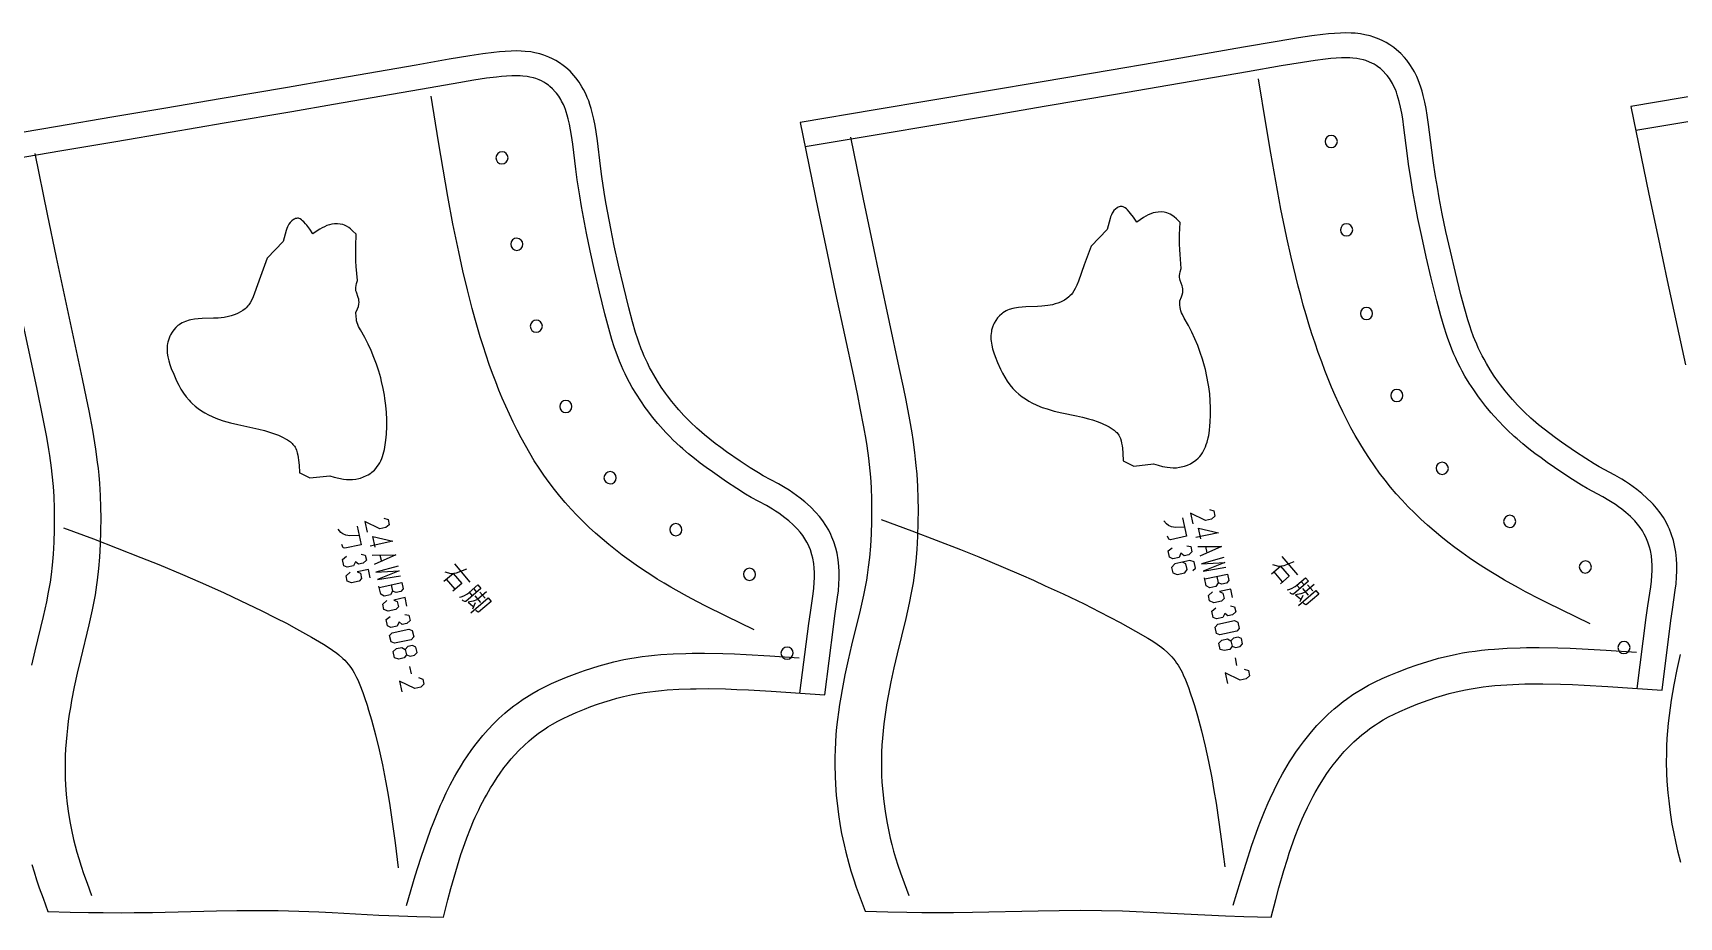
# Model space of a CAD drawing. Extents: x 870 to 2252, y -335 to 1751.
# Drawn here: x 1557.1 to 1895.7, y 378.3 to 560.1 of the extents above; entities that cross this region are included whole.
import ezdxf

# ---------------------------------------------------------------- set-up
doc = ezdxf.new("R2010")
doc.units = 0

msp = doc.modelspace()

# ---------------------------------------------------------------- linework, layer by layer
for points in [[(1714.898071, 541.673828), (1718.553711, 523.9021), (1720.452271, 514.785706), (1722.211792, 506.488342), (1725.862671, 489.488129), (1726.702637, 485.50592), (1727.226685, 482.939911), (1727.961426, 479.082672), (1728.401001, 476.504364), (1728.601685, 475.212891), (1728.957764, 472.624725), (1729.110474, 471.327728), (1729.244507, 470.0289), (1729.358398, 468.727631), (1729.498657, 466.609711), (1729.595581, 464.134216), (1729.624634, 462.152893), (1729.601318, 459.605743), (1729.511719, 457.059875), (1729.357178, 454.516815), (1729.158081, 452.188477), (1728.936523, 450.219299), (1728.710693, 448.616974), (1728.542114, 447.578461), (1728.35791, 446.542725), (1727.949463, 444.47818), (1727.258911, 441.39386), (1725.497192, 434.209473), (1724.783569, 431.166931), (1724.121704, 428.112335), (1723.525635, 425.046539), (1723.256836, 423.509827), (1723.009766, 421.970612), (1722.786499, 420.429077), (1722.588379, 418.885406), (1722.417603, 417.33963), (1722.275757, 415.792023), (1722.164551, 414.242462), (1722.085938, 412.691345), (1722.041382, 411.138458), (1722.032715, 409.564056), (1722.086792, 407.201294), (1722.166016, 405.626556), (1722.347412, 403.266907), (1722.508423, 401.696686), (1722.807495, 399.347443), (1723.173828, 397.006409), (1723.455933, 395.452545), (1723.937134, 393.134277), (1724.297607, 391.598267), (1724.899536, 389.310944), (1725.342407, 387.798279), (1725.877197, 386.116669), (1726.446167, 384.445892), (1727.243042, 382.230408), (1728.272339, 379.47168), (1732.952148, 379.3367), (1736.852051, 379.246674), (1739.972046, 379.202423), (1743.87854, 379.191833), (1746.483032, 379.209106), (1750.390015, 379.262878), (1763.857788, 379.551239), (1768.207886, 379.62323), (1772.557617, 379.657166), (1776.906006, 379.636902), (1781.25293, 379.545929), (1785.482788, 379.381592), (1788.30188, 379.241333), (1798.167969, 378.699127), (1802.397949, 378.510101), (1806.16272, 378.392639), (1811.81189, 378.271942), (1812.75061, 381.872131), (1813.393555, 384.266754), (1814.408813, 387.842133), (1815.134644, 390.209869), (1815.516113, 391.387726), (1816.322144, 393.729401), (1816.749512, 394.892517), (1817.517456, 396.855804), (1818.192139, 398.457489), (1818.544434, 399.252167), (1819.280396, 400.827362), (1819.664673, 401.607025), (1820.466187, 403.148468), (1820.884277, 403.909576), (1821.756226, 405.41037), (1822.210327, 406.1492), (1823.156494, 407.602173), (1823.757935, 408.469238), (1824.591553, 409.602875), (1825.241211, 410.434753), (1826.142578, 411.517853), (1826.845947, 412.309296), (1827.820313, 413.334473), (1828.834595, 414.321869), (1829.887573, 415.268402), (1830.428101, 415.725311), (1831.536255, 416.604553), (1832.103394, 417.026123), (1833.26355, 417.831085), (1833.856079, 418.213898), (1834.828613, 418.801941), (1835.96106, 419.429871), (1837.115234, 420.017426), (1838.287598, 420.570068), (1839.873047, 421.262634), (1841.611816, 421.968323), (1842.961426, 422.480896), (1844.321045, 422.964966), (1845.690308, 423.418549), (1847.068726, 423.839691), (1848.456177, 424.226471), (1849.852417, 424.576935), (1851.754761, 424.990112), (1852.961426, 425.215057), (1854.173096, 425.414001), (1855.389038, 425.588196), (1856.609131, 425.738922), (1857.832764, 425.867523), (1859.059326, 425.97522), (1861.519653, 426.133179), (1863.986694, 426.223206), (1865.221313, 426.245972), (1867.690918, 426.253418), (1871.359375, 426.188477), (1873.789795, 426.105072), (1876.216797, 425.995178), (1881.062744, 425.715118), (1892.209229, 424.953583), (1894.037476, 439.234406), (1894.353394, 441.536896), (1894.933105, 445.490936), (1895.091309, 446.812866), (1895.21106, 448.171783), (1895.272339, 449.443268), (1895.273071, 450.791992), (1895.213379, 451.948517), (1895.06543, 453.291016), (1894.80835, 454.701721), (1894.554077, 455.728699), (1894.117554, 457.097656), (1893.744751, 458.038696), (1893.505615, 458.57428), (1893.055542, 459.472229), (1892.487427, 460.443024), (1891.820068, 461.424164), (1891.106079, 462.340881), (1890.380859, 463.168427), (1889.955933, 463.616669), (1889.187622, 464.371552), (1888.039063, 465.390076), (1887.059937, 466.180389), (1886.291382, 466.761292), (1885.512085, 467.315857), (1884.713379, 467.848785), (1883.914673, 468.346985), (1882.49939, 469.158478), (1879.269043, 470.895233), (1878.263672, 471.476196), (1876.526855, 472.555267), (1874.423706, 473.948975), (1871.535156, 475.939178), (1870.321167, 476.807983), (1869.125122, 477.693146), (1867.962036, 478.589325), (1866.834961, 479.499878), (1865.731079, 480.441467), (1865.237671, 480.881409), (1863.90564, 482.136566), (1863.197144, 482.844818), (1862.494507, 483.577087), (1861.436646, 484.736053), (1860.957764, 485.285309), (1859.965454, 486.478241), (1859.013184, 487.699951), (1858.584839, 488.278168), (1857.699829, 489.53775), (1856.873657, 490.804047), (1856.088867, 492.106628), (1855.595215, 492.985291), (1855.228882, 493.673981), (1854.745728, 494.635925), (1854.410767, 495.344391), (1854.0896, 496.061737), (1853.706665, 496.972229), (1853.454468, 497.609222), (1852.94165, 499.001831), (1852.715454, 499.660217), (1852.259521, 501.075531), (1851.619629, 503.258301), (1850.82373, 506.258514), (1849.693237, 510.829803), (1848.668091, 515.196106), (1847.755371, 519.289307), (1847.000488, 522.928772), (1846.377563, 526.195862), (1845.993042, 528.368286), (1845.631714, 530.544678), (1845.129761, 533.842102), (1844.828369, 536.023071), (1844.175537, 541.298889), (1843.908569, 543.205994), (1843.686035, 544.538269), (1843.419922, 545.886841), (1843.102173, 547.237122), (1842.861694, 548.119568), (1842.601074, 548.970154), (1842.350952, 549.693298), (1842.06543, 550.426025), (1841.747559, 551.14801), (1841.269531, 552.092957), (1840.945923, 552.661255), (1840.349487, 553.595581), (1839.682007, 554.49469), (1839.241821, 555.023804), (1838.454346, 555.865662), (1837.590576, 556.649292), (1837.029541, 557.095825), (1836.219604, 557.66272), (1835.49292, 558.100708), (1834.769775, 558.480774), (1834.006714, 558.829041), (1832.957275, 559.225525), (1832.149902, 559.473206), (1831.080933, 559.730896), (1830.20813, 559.88562), (1829.065918, 560.019958), (1828.247559, 560.074158), (1827.161865, 560.099609), (1826.098999, 560.080994), (1824.827026, 560.016541), (1823.630005, 559.923218), (1822.436401, 559.802856), (1820.175415, 559.512512), (1817.431641, 559.086609), (1813.017822, 558.34668), (1806.09668, 557.148132), (1787.71106, 553.967163), (1778.904175, 552.459839), (1764.669678, 550.040161), (1753.230225, 548.107178), (1741.788452, 546.181702), (1730.344604, 544.261292), (1714.898071, 541.673828)], [(1556.891235, 389.077057), (1557.322754, 387.595917), (1557.843384, 385.949768), (1558.397461, 384.314117), (1559.173706, 382.145081), (1560.17627, 379.444092), (1564.734009, 379.312103), (1568.532104, 379.22406), (1571.570923, 379.180817), (1575.37561, 379.170532), (1577.912109, 379.187561), (1581.717407, 379.240356), (1594.834351, 379.523041), (1599.071167, 379.593597), (1603.307495, 379.626984), (1607.542725, 379.607208), (1611.776245, 379.518311), (1615.895874, 379.357544), (1618.641479, 379.220306), (1628.25061, 378.689758), (1632.370239, 378.504883), (1636.037109, 378.389984), (1641.539063, 378.271942), (1642.453369, 381.796234), (1643.079346, 384.140411), (1644.068359, 387.640625), (1644.775269, 389.95871), (1645.146851, 391.111938), (1645.932129, 393.404785), (1646.348389, 394.543732), (1647.096191, 396.46582), (1647.753418, 398.033478), (1648.096558, 398.81131), (1648.81311, 400.353241), (1649.187134, 401.116486), (1649.96814, 402.625641), (1650.375244, 403.370819), (1651.224365, 404.840485), (1651.66687, 405.564056), (1652.588989, 406.987183), (1653.174683, 407.835876), (1653.986206, 408.945618), (1654.619385, 409.760101), (1655.497192, 410.820679), (1656.182129, 411.595306), (1657.130615, 412.598511), (1658.118042, 413.564941), (1659.143433, 414.491638), (1659.669678, 414.938965), (1660.749023, 415.799988), (1661.30188, 416.21283), (1662.432129, 417.001343), (1663.009644, 417.376343), (1663.957153, 417.952301), (1665.059937, 418.566895), (1666.184082, 419.14209), (1667.325928, 419.683258), (1668.870239, 420.361542), (1670.563354, 421.052399), (1671.877808, 421.554199), (1673.201782, 422.028198), (1674.535645, 422.47229), (1675.878052, 422.884674), (1677.229614, 423.263428), (1678.5896, 423.606659), (1680.442505, 424.011108), (1681.617432, 424.231323), (1682.797485, 424.426086), (1683.981567, 424.596619), (1685.169922, 424.744202), (1686.361572, 424.870148), (1687.556152, 424.975708), (1689.952759, 425.130371), (1692.355591, 425.218597), (1693.558105, 425.240997), (1695.963379, 425.248413), (1699.536499, 425.184998), (1701.903687, 425.103455), (1704.267456, 424.995941), (1708.987183, 424.721832), (1719.975586, 423.967499), (1721.756226, 437.946899), (1722.063965, 440.200348), (1722.629028, 444.072174), (1722.783447, 445.368774), (1722.899902, 446.702057), (1722.959961, 447.950378), (1722.960571, 449.274841), (1722.902466, 450.411285), (1722.757813, 451.730408), (1722.506836, 453.116547), (1722.258057, 454.127136), (1721.831177, 455.473236), (1721.466187, 456.399719), (1721.231567, 456.928162), (1720.790283, 457.812439), (1720.233765, 458.768463), (1719.580322, 459.734009), (1718.881226, 460.63623), (1718.132202, 461.495544), (1717.025269, 462.615234), (1715.879395, 463.636932), (1714.921509, 464.414368), (1714.169312, 464.985687), (1713.407104, 465.530884), (1712.625854, 466.054871), (1711.843994, 466.545135), (1710.461792, 467.341736), (1707.315918, 469.041992), (1706.339966, 469.608673), (1704.6521, 470.662811), (1702.606812, 472.025269), (1699.794922, 473.972656), (1698.614624, 474.822021), (1697.451538, 475.687225), (1696.320923, 476.562988), (1695.225952, 477.452332), (1694.153076, 478.371826), (1693.675293, 478.800171), (1692.380249, 480.026703), (1691.692505, 480.717865), (1691.010254, 481.432648), (1689.981567, 482.565796), (1689.516479, 483.101746), (1688.55188, 484.267639), (1687.626221, 485.461273), (1687.210571, 486.025238), (1686.350586, 487.255737), (1685.54834, 488.492065), (1684.786255, 489.763763), (1684.307129, 490.621307), (1683.951172, 491.29361), (1683.481567, 492.233459), (1683.15625, 492.925079), (1682.84436, 493.625427), (1682.472168, 494.515076), (1682.227173, 495.137024), (1681.728394, 496.498535), (1681.508667, 497.141388), (1681.065308, 498.525177), (1680.443115, 500.65979), (1679.668457, 503.594818), (1678.568115, 508.068939), (1677.569702, 512.342651), (1676.681152, 516.348877), (1675.946167, 519.910767), (1675.339966, 523.108215), (1674.965576, 525.234192), (1674.614014, 527.363892), (1674.12561, 530.590942), (1673.832153, 532.724915), (1673.196533, 537.889648), (1672.936157, 539.758484), (1672.71936, 541.065002), (1672.459595, 542.388184), (1672.149292, 543.713257), (1671.914307, 544.580078), (1671.659668, 545.415283), (1671.414917, 546.126282), (1671.135864, 546.847229), (1670.824707, 547.557495), (1670.357422, 548.486145), (1670.040283, 549.04657), (1669.456543, 549.96637), (1668.80249, 550.852417), (1668.369629, 551.375671), (1667.596558, 552.206543), (1666.747803, 552.980713), (1666.194336, 553.423096), (1665.398438, 553.983276), (1664.68335, 554.41626), (1663.972412, 554.791809), (1663.221558, 555.136292), (1662.190308, 555.528137), (1661.394653, 555.773499), (1660.343994, 556.028259), (1659.484375, 556.181458), (1658.363403, 556.313904), (1657.559082, 556.367493), (1656.494629, 556.392517), (1655.453735, 556.374207), (1654.209961, 556.310791), (1653.039917, 556.219116), (1651.873413, 556.10083), (1649.667114, 555.815979), (1646.992188, 555.398376), (1642.691895, 554.673645), (1635.950562, 553.5), (1618.044067, 550.385254), (1609.466797, 548.909302), (1595.603394, 546.539978), (1584.462158, 544.647278), (1573.318359, 542.761841), (1562.172485, 540.88147), (1547.133423, 538.348633)], [(1887.112183, 425.301941), (1888.981689, 439.904877), (1889.303833, 442.25351), (1889.877319, 446.164001), (1890.018066, 447.33963), (1890.121826, 448.518341), (1890.172485, 449.567566), (1890.172974, 450.661774), (1890.127808, 451.537262), (1890.015747, 452.553894), (1889.819702, 453.630463), (1889.644043, 454.339417), (1889.311646, 455.381989), (1889.043579, 456.058807), (1888.895264, 456.390686), (1888.570313, 457.039215), (1888.173096, 457.717987), (1887.695679, 458.419769), (1887.173218, 459.090546), (1886.611206, 459.731934), (1886.317139, 460.042114), (1885.706177, 460.642426), (1884.743896, 461.495819), (1883.920166, 462.160736), (1883.274658, 462.648499), (1882.617554, 463.11615), (1881.94812, 463.562866), (1881.295776, 463.969666), (1880.022949, 464.699524), (1876.785156, 466.440308), (1875.641479, 467.101166), (1873.771851, 468.262695), (1871.568115, 469.723145), (1868.604004, 471.765381), (1867.319946, 472.684418), (1866.051514, 473.623077), (1864.802612, 474.585419), (1863.577148, 475.575531), (1862.379028, 476.597412), (1861.791382, 477.121307), (1860.352905, 478.476593), (1859.553711, 479.275757), (1858.77063, 480.09201), (1857.630859, 481.340668), (1857.074951, 481.978149), (1855.992798, 483.279053), (1854.952515, 484.613861), (1854.44873, 485.293671), (1853.476196, 486.677765), (1852.55249, 488.093842), (1851.68042, 489.541107), (1851.120239, 490.538513), (1850.698364, 491.33136), (1850.161255, 492.401001), (1849.777466, 493.212219), (1849.411011, 494.031036), (1848.984619, 495.044586), (1848.689941, 495.788971), (1848.136475, 497.291901), (1847.876221, 498.049683), (1847.384521, 499.57605), (1846.707153, 501.886871), (1845.883301, 504.992371), (1844.735229, 509.634705), (1843.696533, 514.058289), (1842.769287, 518.21637), (1841.998413, 521.933167), (1841.361572, 525.273804), (1840.966309, 527.506165), (1840.594971, 529.743347), (1840.082642, 533.109253), (1839.771484, 535.360779), (1839.119385, 540.631958), (1838.867188, 542.432129), (1838.668091, 543.624573), (1838.434448, 544.808533), (1838.158203, 545.981873), (1837.962036, 546.701843), (1837.751465, 547.388977), (1837.56311, 547.93335), (1837.353271, 548.472107), (1837.135132, 548.967712), (1836.775391, 549.67865), (1836.577759, 550.025818), (1836.147339, 550.69989), (1835.671021, 551.341492), (1835.416016, 551.648132), (1834.872803, 552.228943), (1834.285767, 552.761414), (1833.976318, 553.00769), (1833.437744, 553.384705), (1832.988037, 553.655701), (1832.523071, 553.900146), (1832.044678, 554.118469), (1831.306152, 554.397461), (1830.803223, 554.551758), (1830.037476, 554.736389), (1829.464478, 554.837891), (1828.599121, 554.939697), (1828.019287, 554.978088), (1827.146729, 554.998535), (1826.272827, 554.983276), (1825.154175, 554.926575), (1824.083984, 554.843201), (1823.01709, 554.735535), (1820.891479, 554.462646), (1818.244507, 554.051697), (1813.874512, 553.319153), (1806.966553, 552.122864), (1788.575928, 548.94104), (1779.761719, 547.432434), (1765.521851, 545.011841), (1754.078369, 543.078186), (1742.633545, 541.152222), (1731.187988, 539.231506), (1715.926392, 536.675049)], [(1714.879028, 424.317444), (1716.699951, 438.614105), (1717.014038, 440.913422), (1717.57251, 444.742035), (1717.709595, 445.892944), (1717.810913, 447.046936), (1717.859985, 448.074127), (1717.860596, 449.145386), (1717.816528, 450.002441), (1717.707764, 450.997681), (1717.516846, 452.05127), (1717.345947, 452.745178), (1717.022461, 453.765839), (1716.76123, 454.428589), (1716.616821, 454.753571), (1716.299927, 455.388794), (1715.913452, 456.053101), (1715.44873, 456.739624), (1714.939941, 457.395996), (1714.392822, 458.023926), (1713.51123, 458.915527), (1712.57373, 459.751526), (1711.770874, 460.402893), (1711.142456, 460.880371), (1710.502808, 461.338104), (1709.850586, 461.775543), (1709.215332, 462.173767), (1707.975586, 462.888245), (1704.822144, 464.592529), (1703.70813, 465.239594), (1701.887207, 466.376678), (1699.740845, 467.806366), (1696.85376, 469.80603), (1695.603027, 470.705841), (1694.367432, 471.624939), (1693.151245, 472.567047), (1691.957764, 473.536224), (1690.79126, 474.536316), (1690.21936, 475.049011), (1688.818115, 476.375916), (1688.039917, 477.158295), (1687.2771, 477.957245), (1686.16687, 479.180298), (1685.625, 479.804718), (1684.570923, 481.078674), (1683.557495, 482.38559), (1683.067139, 483.051147), (1682.120239, 484.406097), (1681.220947, 485.792084), (1680.371826, 487.208344), (1679.826538, 488.184448), (1679.415527, 488.960724), (1678.892456, 490.007996), (1678.518677, 490.802124), (1678.161865, 491.603699), (1677.746826, 492.59613), (1677.459595, 493.325073), (1676.920532, 494.796631), (1676.66687, 495.538574), (1676.18811, 497.03299), (1675.528442, 499.295135), (1674.726196, 502.335052), (1673.608398, 506.879822), (1672.596802, 511.21051), (1671.69397, 515.281433), (1670.943115, 518.920288), (1670.32312, 522.190918), (1669.93811, 524.376526), (1669.576538, 526.566772), (1669.077759, 529.862), (1668.774658, 532.066223), (1668.139648, 537.226379), (1667.894287, 538.988647), (1667.700317, 540.156067), (1667.473145, 541.315308), (1667.203735, 542.464111), (1667.012817, 543.169067), (1666.807739, 543.841675), (1666.62439, 544.374634), (1666.419922, 544.902161), (1666.207764, 545.387024), (1665.857788, 546.082458), (1665.665283, 546.422241), (1665.246582, 547.082031), (1664.783081, 547.710144), (1664.534668, 548.010376), (1664.005249, 548.579285), (1663.43335, 549.100952), (1663.13147, 549.342224), (1662.606812, 549.711426), (1662.169067, 549.976563), (1661.716187, 550.215759), (1661.250244, 550.429504), (1660.53125, 550.702759), (1660.040894, 550.853943), (1659.294922, 551.034851), (1658.737183, 551.134216), (1657.894287, 551.233826), (1657.32959, 551.271484), (1656.479614, 551.291443), (1655.628418, 551.276489), (1654.538696, 551.220947), (1653.496582, 551.139282), (1652.45752, 551.033875), (1650.387207, 550.766602), (1647.809082, 550.364197), (1643.552734, 549.646851), (1636.824951, 548.475525), (1618.913452, 545.359924), (1610.328735, 543.882629), (1596.459961, 541.51239), (1585.314697, 539.61908), (1574.167725, 537.733093), (1563.020264, 535.852356), (1548.15625, 533.349121)], [(1877.459595, 438.590729), (1871.510254, 441.452698), (1868.552124, 442.915527), (1867.080078, 443.660583), (1864.154175, 445.185547), (1862.702026, 445.968781), (1859.823364, 447.584747), (1858.39856, 448.420532), (1856.984619, 449.277252), (1855.582153, 450.156036), (1854.058716, 451.146973), (1852.552002, 452.16684), (1851.063354, 453.215698), (1849.594849, 454.293701), (1848.147949, 455.400879), (1846.724365, 456.537567), (1845.325562, 457.703705), (1843.953735, 458.899445), (1842.609985, 460.124908), (1841.296265, 461.380371), (1840.01416, 462.665771), (1838.765381, 463.981445), (1837.551636, 465.327209), (1836.374756, 466.703613), (1835.236084, 468.11026), (1834.11853, 469.572052), (1833.041382, 471.063904), (1832.003418, 472.584137), (1831.003418, 474.131012), (1830.040405, 475.702881), (1829.113281, 477.298187), (1828.220703, 478.915192), (1827.361938, 480.552124), (1826.535645, 482.20752), (1825.740601, 483.879547), (1824.975952, 485.56662), (1824.240479, 487.267181), (1823.532715, 488.979248), (1822.852295, 490.701538), (1822.197632, 492.432007), (1821.500244, 494.359467), (1820.832031, 496.2948), (1820.19165, 498.237488), (1819.577759, 500.187225), (1818.989014, 502.143463), (1818.424316, 504.105927), (1817.882202, 506.074158), (1817.361328, 508.047729), (1816.860474, 510.026215), (1815.913696, 513.996338), (1815.031494, 517.981262), (1814.611572, 519.978455), (1813.825562, 523.882874), (1812.744385, 529.608093), (1811.72876, 535.345581), (1810.76062, 541.091858), (1809.204346, 550.67981)], [(1705.478027, 437.327209), (1699.682739, 440.129517), (1695.367798, 442.291199), (1692.518066, 443.78418), (1691.10376, 444.550903), (1688.300537, 446.13266), (1686.913086, 446.950745), (1685.536499, 447.789215), (1684.170898, 448.649261), (1682.686157, 449.620056), (1681.21814, 450.619171), (1679.767822, 451.646667), (1678.336792, 452.702576), (1676.92749, 453.786987), (1675.540527, 454.900177), (1674.178345, 456.042114), (1672.842163, 457.212891), (1671.533691, 458.412659), (1670.254639, 459.641541), (1669.006226, 460.899628), (1667.790527, 462.187103), (1666.609375, 463.503845), (1665.463745, 464.850342), (1664.355591, 466.226227), (1663.266235, 467.658356), (1662.216553, 469.11969), (1661.204956, 470.608612), (1660.230591, 472.123505), (1659.29248, 473.662811), (1658.389648, 475.224823), (1657.52063, 476.807953), (1656.684326, 478.410522), (1655.879639, 480.030914), (1655.105957, 481.667572), (1654.361572, 483.318817), (1653.64563, 484.983124), (1652.956787, 486.65863), (1652.294678, 488.344025), (1651.657471, 490.037292), (1650.978394, 491.924805), (1650.327515, 493.819885), (1649.703735, 495.722137), (1649.105957, 497.631165), (1648.532715, 499.546509), (1647.982422, 501.467865), (1647.45459, 503.394836), (1646.94751, 505.326904), (1646.459595, 507.263763), (1645.53772, 511.150238), (1644.678711, 515.051025), (1644.269653, 517.005981), (1643.504395, 520.828247), (1642.451538, 526.433411), (1641.462402, 532.050476), (1640.52002, 537.676147), (1639.004639, 547.062805)], [(1901.641724, 547.641113), (1885.788208, 544.999146)], [(1885.788208, 544.999146), (1889.517822, 526.959961), (1891.466187, 517.652222), (1893.271729, 509.180817), (1897.018066, 491.823853)], [(1902.480713, 542.610596), (1886.821655, 540.000977)], [(1725.269287, 538.664185), (1727.892944, 525.905823), (1729.789673, 516.799744), (1731.248901, 509.911591), (1735.239136, 491.32373), (1736.100708, 487.222717), (1736.643677, 484.550964), (1737.405151, 480.53479), (1737.861572, 477.85025), (1738.070313, 476.505646), (1738.442261, 473.811127), (1738.602783, 472.460876), (1738.744629, 471.108734), (1738.89917, 469.337769), (1739.056519, 466.835144), (1739.146973, 464.328186), (1739.175537, 462.118317), (1739.147461, 459.37085), (1739.051025, 456.624725), (1738.888428, 453.881165), (1738.692139, 451.484863), (1738.43335, 449.096741), (1738.141479, 447.022034), (1737.96814, 445.96994), (1737.779785, 444.920563), (1737.364136, 442.82843), (1736.665283, 439.702301), (1734.888184, 432.418457), (1734.217407, 429.554901), (1733.592407, 426.680542), (1733.027954, 423.796082), (1732.772949, 422.350311), (1732.538696, 420.902252), (1732.327026, 419.452087), (1732.139648, 417.999847), (1731.978516, 416.545654), (1731.845581, 415.089722), (1731.742432, 413.631866), (1731.671265, 412.172485), (1731.633545, 410.711304), (1731.630005, 409.376709), (1731.678345, 407.373901), (1731.74585, 406.039124), (1731.898682, 404.038971), (1732.111084, 402.043427), (1732.386108, 400.024414), (1732.730225, 397.954224), (1732.994629, 396.58078), (1733.44397, 394.532288), (1733.779053, 393.175507), (1734.142822, 391.82663), (1734.535278, 390.486481), (1735.033447, 388.919769), (1735.563721, 387.363342), (1736.307129, 385.299744), (1737.267822, 382.730469)], [(1825.421387, 537.764771), (1825.328979, 538.243652), (1825.060425, 538.650757), (1824.656372, 538.924011), (1824.178589, 539.021912), (1823.699707, 538.929504), (1823.292603, 538.660828), (1823.019287, 538.256836), (1822.921509, 537.779053), (1823.013916, 537.300171), (1823.282471, 536.893127), (1823.686523, 536.619812), (1824.164307, 536.521912), (1824.643188, 536.61438), (1825.050293, 536.883057), (1825.323608, 537.286987), (1825.421387, 537.764771)], [(1557.49939, 535.338257), (1560.054077, 522.847961), (1561.900879, 513.933228), (1563.322144, 507.189392), (1567.208984, 488.988007), (1568.048462, 484.970428), (1568.577515, 482.352417), (1569.319702, 478.417053), (1569.764648, 475.786682), (1569.96814, 474.469116), (1570.330933, 471.82901), (1570.487427, 470.506042), (1570.62561, 469.181305), (1570.776489, 467.445099), (1570.930298, 464.986908), (1571.018677, 462.524475), (1571.046509, 460.356171), (1571.019043, 457.66217), (1570.924927, 454.969452), (1570.765869, 452.279236), (1570.573975, 449.925903), (1570.320923, 447.579132), (1570.189087, 446.577087), (1569.866577, 444.513794), (1569.683105, 443.486176), (1569.278076, 441.437408), (1568.597168, 438.375916), (1566.865845, 431.242493), (1566.213379, 428.442413), (1565.605591, 425.631958), (1565.056519, 422.811676), (1564.80835, 421.398163), (1564.580566, 419.982422), (1564.374634, 418.564575), (1564.192505, 417.144745), (1564.035889, 415.723083), (1563.906494, 414.299683), (1563.806274, 412.87439), (1563.737183, 411.447723), (1563.700562, 410.019257), (1563.696899, 408.717712), (1563.744019, 406.764526), (1563.809326, 405.462799), (1563.957153, 403.512177), (1564.163086, 401.56601), (1564.429688, 399.596191), (1564.763672, 397.575317), (1565.020264, 396.234528), (1565.456177, 394.234558), (1565.781494, 392.909821), (1566.134399, 391.592804), (1566.515625, 390.284119), (1566.999634, 388.752838), (1567.515015, 387.231567), (1568.237793, 385.214447), (1569.171509, 382.702881)], [(1654.831177, 534.418945), (1654.73877, 534.897888), (1654.470215, 535.304932), (1654.066162, 535.578247), (1653.588379, 535.676147), (1653.109375, 535.583679), (1652.702515, 535.315002), (1652.429077, 534.911072), (1652.331177, 534.433289), (1652.423706, 533.954346), (1652.692505, 533.547302), (1653.096191, 533.274048), (1653.573975, 533.176147), (1654.053101, 533.268555), (1654.459961, 533.537231), (1654.733398, 533.941162), (1654.831177, 534.418945)], [(1611.881836, 469.701019), (1614.073364, 468.603607), (1618.157837, 469.025818), (1619.087524, 468.763977), (1620.019043, 468.52887), (1620.955322, 468.34729), (1621.582764, 468.269287), (1622.214355, 468.234985), (1622.85022, 468.252258), (1623.507446, 468.330292), (1624.161499, 468.468933), (1624.484619, 468.560272), (1625.118408, 468.785583), (1625.728149, 469.065765), (1626.02124, 469.225769), (1626.578735, 469.584137), (1626.841187, 469.78186), (1627.327759, 470.213196), (1627.64624, 470.554779), (1627.935547, 470.918732), (1628.19751, 471.303314), (1628.433716, 471.706665), (1628.645264, 472.127045), (1628.833984, 472.562714), (1629.001587, 473.011932), (1629.149048, 473.47287), (1629.390625, 474.422943), (1629.487427, 474.908539), (1629.641479, 475.892059), (1629.752441, 476.880188), (1629.814697, 477.631348), (1629.88562, 479.118011), (1629.888062, 480.585419), (1629.825562, 482.035614), (1629.700562, 483.470581), (1629.516479, 484.892456), (1629.403442, 485.599182), (1629.136841, 487.005157), (1628.813721, 488.42334), (1628.630005, 489.139648), (1628.222168, 490.564667), (1627.759399, 491.977753), (1627.240601, 493.376617), (1626.664307, 494.759094), (1626.029907, 496.122955), (1625.336548, 497.466003), (1624.456787, 499.019745), (1624.084351, 499.740662), (1623.924683, 500.108063), (1623.789917, 500.482269), (1623.685303, 500.864746), (1623.621826, 501.201324), (1623.559937, 501.774445), (1623.525635, 502.591156), (1623.874634, 503.367371), (1624.044067, 503.832611), (1624.157837, 504.297241), (1624.194946, 504.761169), (1624.16748, 505.069427), (1624.10022, 505.377228), (1624.004639, 505.684906), (1623.620239, 506.766449), (1623.545532, 507.078186), (1623.509644, 507.364319), (1623.513428, 507.755524), (1623.566528, 508.148926), (1623.654907, 508.543823), (1623.845947, 509.204041), (1623.61377, 512.07489), (1623.55127, 513.151855), (1623.512451, 514.229492), (1623.502197, 515.134766), (1623.515015, 516.227356), (1623.602417, 518.686646), (1622.864624, 519.421082), (1622.404297, 519.827271), (1622.084351, 520.07251), (1621.577515, 520.388916), (1621.21814, 520.557861), (1620.860596, 520.681824), (1620.298462, 520.804077), (1619.717163, 520.853943), (1619.129395, 520.836121), (1618.548462, 520.755432), (1618.088135, 520.645752), (1617.562744, 520.470642), (1617.055908, 520.252991), (1616.564087, 520), (1616.084351, 519.718445), (1615.380859, 519.258728), (1614.68811, 518.774963), (1614.03125, 519.749695), (1613.424683, 520.551331), (1613.15564, 520.867249), (1612.79187, 521.25647), (1612.558716, 521.479431), (1612.313721, 521.679626), (1612.057495, 521.841248), (1611.880249, 521.920288), (1611.69873, 521.970764), (1611.505005, 521.988159), (1611.300293, 521.968323), (1611.094971, 521.914063), (1610.891235, 521.829956), (1610.692505, 521.720154), (1610.320557, 521.442261), (1610.008667, 521.124512), (1609.759644, 520.789185), (1609.652832, 520.613342), (1609.46875, 520.248108), (1609.317505, 519.868164), (1609.190918, 519.477722), (1608.584351, 517.233765), (1605.298096, 513.803711), (1603.892822, 509.977753), (1602.674316, 506.5914), (1602.373657, 505.824371), (1602.03186, 505.086975), (1601.770874, 504.621033), (1601.476807, 504.182068), (1601.315308, 503.974487), (1600.946167, 503.573029), (1600.737183, 503.381195), (1600.286499, 503.0289), (1599.798462, 502.71701), (1599.279663, 502.444061), (1599.01123, 502.321716), (1598.460571, 502.10437), (1597.897461, 501.922302), (1597.329346, 501.773987), (1596.40564, 501.598389), (1595.790649, 501.519379), (1595.174683, 501.464081), (1594.244629, 501.413086), (1591.890015, 501.337128), (1591.108398, 501.288635), (1590.332764, 501.207642), (1589.572144, 501.08136), (1589.200562, 500.997253), (1588.479614, 500.779236), (1588.133423, 500.642242), (1587.797485, 500.484283), (1587.473389, 500.304047), (1587.162476, 500.099609), (1586.922729, 499.917053), (1586.472412, 499.506622), (1586.064331, 499.04303), (1585.702148, 498.534943), (1585.389038, 497.990936), (1585.252197, 497.708282), (1585.019653, 497.127014), (1584.845581, 496.531708), (1584.781494, 496.231323), (1584.720947, 495.835297), (1584.686523, 495.438965), (1584.67627, 495.042603), (1584.688721, 494.646332), (1584.722412, 494.250305), (1584.845947, 493.459991), (1585.034302, 492.672852), (1585.274048, 491.890625), (1585.552124, 491.114624), (1586.044312, 489.891449), (1586.643433, 488.55249), (1587.077148, 487.6875), (1587.545288, 486.850372), (1588.052734, 486.046082), (1588.605591, 485.27951), (1589.209351, 484.555603), (1589.53186, 484.211029), (1589.82373, 483.922211), (1590.437744, 483.372681), (1591.089966, 482.860504), (1591.774658, 482.385681), (1592.488037, 481.947754), (1593.224976, 481.546875), (1593.981201, 481.18277), (1594.751831, 480.855316), (1595.241577, 480.66806), (1596.230591, 480.332184), (1597.734985, 479.907501), (1599.254639, 479.550262), (1602.300537, 478.914917), (1603.534912, 478.639832), (1604.76001, 478.329041), (1605.571167, 478.092712), (1606.780273, 477.680603), (1607.581177, 477.359375), (1608.598999, 476.884003), (1609.036865, 476.650238), (1609.461548, 476.396637), (1610.057495, 475.972717), (1610.415649, 475.656708), (1610.580322, 475.48761), (1610.875244, 475.125427), (1611.003662, 474.931702), (1611.15564, 474.654144), (1611.316528, 474.266113), (1611.463989, 473.777069), (1611.578735, 473.272919), (1611.670532, 472.761993), (1611.741821, 472.249481), (1611.836792, 471.220856), (1611.911499, 469.672943)], [(1781.349365, 472.133179), (1783.540527, 471.035797), (1787.625244, 471.458008), (1788.554688, 471.196167), (1789.486328, 470.96109), (1790.422485, 470.77951), (1791.050293, 470.701508), (1791.681641, 470.667175), (1792.317505, 470.684448), (1792.974609, 470.762482), (1793.628906, 470.901154), (1793.952148, 470.992462), (1794.585938, 471.217804), (1795.195435, 471.497986), (1795.488525, 471.657959), (1796.046265, 472.016327), (1796.308594, 472.21405), (1796.795288, 472.645386), (1797.113525, 472.98703), (1797.402954, 473.350952), (1797.664917, 473.735504), (1797.900879, 474.138855), (1798.112671, 474.559235), (1798.301392, 474.994965), (1798.468872, 475.444122), (1798.616333, 475.90506), (1798.85791, 476.855133), (1798.954956, 477.340729), (1799.109009, 478.324249), (1799.219604, 479.312378), (1799.28186, 480.063538), (1799.352905, 481.550232), (1799.355469, 483.017609), (1799.292725, 484.467834), (1799.167969, 485.902802), (1798.984009, 487.324646), (1798.87085, 488.031342), (1798.604126, 489.437378), (1798.281006, 490.85553), (1798.09729, 491.571869), (1797.689453, 492.996918), (1797.226685, 494.409943), (1796.707764, 495.808868), (1796.131836, 497.191284), (1795.497437, 498.555176), (1794.803711, 499.898224), (1793.924072, 501.451935), (1793.55188, 502.172852), (1793.39209, 502.540253), (1793.257324, 502.914429), (1793.152588, 503.296936), (1793.089233, 503.633514), (1793.027466, 504.206635), (1792.992798, 505.023346), (1793.342041, 505.799561), (1793.511353, 506.264832), (1793.625, 506.729431), (1793.662354, 507.19339), (1793.634766, 507.501617), (1793.567505, 507.809418), (1793.472046, 508.117096), (1793.087646, 509.198669), (1793.013062, 509.510376), (1792.977051, 509.796509), (1792.980957, 510.187714), (1793.033691, 510.581116), (1793.122437, 510.976013), (1793.313232, 511.636292), (1793.081177, 514.50708), (1793.018677, 515.584045), (1792.979858, 516.661743), (1792.96936, 517.567017), (1792.9823, 518.659546), (1793.069702, 521.118835), (1792.332031, 521.853333), (1791.871704, 522.25946), (1791.551514, 522.5047), (1791.044922, 522.821106), (1790.685425, 522.990051), (1790.327881, 523.114014), (1789.765869, 523.236267), (1789.184326, 523.286194), (1788.59668, 523.268372), (1788.015869, 523.187622), (1787.555542, 523.077942), (1787.030273, 522.902893), (1786.523071, 522.685242), (1786.03125, 522.43219), (1785.551514, 522.150696), (1784.848389, 521.690918), (1784.155273, 521.207153), (1783.498535, 522.181885), (1782.89209, 522.983521), (1782.623047, 523.299438), (1782.259277, 523.688721), (1782.026245, 523.911621), (1781.78125, 524.111755), (1781.524658, 524.273499), (1781.347778, 524.352478), (1781.166016, 524.402954), (1780.97229, 524.420349), (1780.767822, 524.400513), (1780.562134, 524.346252), (1780.358765, 524.262146), (1780.15979, 524.152344), (1779.78772, 523.874451), (1779.476196, 523.556702), (1779.227051, 523.221375), (1779.119995, 523.045593), (1778.936035, 522.680298), (1778.784912, 522.300354), (1778.658447, 521.909912), (1778.051636, 519.665955), (1774.765259, 516.235901), (1773.360107, 512.409973), (1772.141479, 509.023621), (1771.841064, 508.256561), (1771.49939, 507.519165), (1771.238403, 507.053223), (1770.94397, 506.614258), (1770.782471, 506.406708), (1770.413452, 506.005219), (1770.20459, 505.813416), (1769.754028, 505.46109), (1769.265747, 505.1492), (1768.747192, 504.876282), (1768.478516, 504.753906), (1767.927734, 504.53656), (1767.364746, 504.354523), (1766.796875, 504.206207), (1765.873047, 504.030609), (1765.258057, 503.951599), (1764.641846, 503.896332), (1763.712158, 503.845306), (1761.357178, 503.769318), (1760.575928, 503.720795), (1759.800293, 503.639832), (1759.039673, 503.51355), (1758.667725, 503.429443), (1757.947144, 503.211487), (1757.600586, 503.074432), (1757.264771, 502.916473), (1756.940918, 502.736267), (1756.630005, 502.531799), (1756.390137, 502.349243), (1755.939941, 501.938843), (1755.53186, 501.47522), (1755.169434, 500.967133), (1754.856323, 500.423157), (1754.719482, 500.140503), (1754.487183, 499.559204), (1754.31311, 498.963928), (1754.248901, 498.663544), (1754.188354, 498.267487), (1754.153809, 497.871155), (1754.143677, 497.474823), (1754.15625, 497.078552), (1754.189697, 496.682526), (1754.313354, 495.892181), (1754.501709, 495.105042), (1754.741333, 494.322815), (1755.019653, 493.546814), (1755.511719, 492.323608), (1756.110718, 490.98468), (1756.544678, 490.11969), (1757.012573, 489.282593), (1757.520264, 488.478271), (1758.07312, 487.7117), (1758.676636, 486.987793), (1758.99939, 486.643219), (1759.290894, 486.354401), (1759.905273, 485.804871), (1760.557129, 485.292694), (1761.242188, 484.817871), (1761.955322, 484.379974), (1762.692505, 483.979095), (1763.448608, 483.61499), (1764.21936, 483.287476), (1764.70874, 483.10025), (1765.69812, 482.764374), (1767.202271, 482.339691), (1768.721802, 481.982483), (1771.767944, 481.347137), (1773.002441, 481.072021), (1774.227295, 480.76123), (1775.038696, 480.524902), (1776.247803, 480.112793), (1777.048584, 479.791595), (1778.066528, 479.316254), (1778.50415, 479.082397), (1778.929077, 478.828827), (1779.52478, 478.404907), (1779.883057, 478.088898), (1780.047485, 477.9198), (1780.342407, 477.557617), (1780.471069, 477.363892), (1780.622925, 477.086365), (1780.783813, 476.698303), (1780.931152, 476.209259), (1781.046021, 475.705109), (1781.137817, 475.194214), (1781.209229, 474.681671), (1781.304321, 473.653076), (1781.378906, 472.105133)], [(1828.576172, 519.591064), (1828.483765, 520.070007), (1828.215088, 520.47699), (1827.811157, 520.750305), (1827.333374, 520.848206), (1826.854492, 520.755798), (1826.44751, 520.487122), (1826.174194, 520.08313), (1826.076172, 519.605408), (1826.168701, 519.126465), (1826.437256, 518.719421), (1826.841187, 518.446106), (1827.31897, 518.348206), (1827.797974, 518.440674), (1828.204956, 518.709351), (1828.478394, 519.113281), (1828.576172, 519.591064)], [(1657.903442, 516.626648), (1657.810913, 517.105469), (1657.542114, 517.512573), (1657.138062, 517.785828), (1656.660278, 517.883728), (1656.181519, 517.791321), (1655.774292, 517.522644), (1655.501221, 517.118713), (1655.403442, 516.640869), (1655.495605, 516.162048), (1655.764282, 515.754944), (1656.168457, 515.481689), (1656.64624, 515.383789), (1657.125, 515.476196), (1657.532104, 515.744812), (1657.805298, 516.148804), (1657.903442, 516.626648)], [(1554.2771, 503.795898), (1557.832153, 487.152405), (1559.160645, 480.741364), (1559.876221, 476.964935), (1560.304321, 474.440704), (1560.499634, 473.176361), (1560.846191, 470.642609), (1560.994995, 469.372894), (1561.236572, 466.827606), (1561.373047, 464.75412), (1561.467163, 462.330505), (1561.495605, 460.390778), (1561.472778, 457.897095), (1561.385254, 455.404633), (1561.234619, 452.914917), (1561.040894, 450.635376), (1560.824951, 448.70752), (1560.60498, 447.138885), (1560.440918, 446.122253), (1560.261475, 445.108337), (1559.863403, 443.087128), (1559.190918, 440.067505), (1557.474609, 433.033508), (1556.779663, 430.054443)], [(1832.672607, 502.391083), (1832.580078, 502.869995), (1832.311523, 503.277008), (1831.907471, 503.550354), (1831.429688, 503.648224), (1830.950928, 503.555817), (1830.543701, 503.28714), (1830.27063, 502.883179), (1830.172607, 502.405365), (1830.265015, 501.926483), (1830.533691, 501.51944), (1830.937622, 501.246155), (1831.415405, 501.148285), (1831.894287, 501.240692), (1832.301392, 501.509338), (1832.574707, 501.913269), (1832.672607, 502.391083)], [(1661.892456, 499.787598), (1661.799927, 500.26651), (1661.53125, 500.673553), (1661.127441, 500.946838), (1660.649658, 501.044708), (1660.170532, 500.952301), (1659.763672, 500.683655), (1659.490234, 500.279724), (1659.392456, 499.80191), (1659.484985, 499.322998), (1659.753418, 498.915924), (1660.157471, 498.642639), (1660.635254, 498.544769), (1661.11438, 498.637177), (1661.52124, 498.905853), (1661.794678, 499.309784), (1661.892456, 499.787598)], [(1667.957153, 483.266907), (1667.86499, 483.745819), (1667.596191, 484.152832), (1667.192139, 484.426117), (1666.714355, 484.524017), (1666.235596, 484.43158), (1665.828369, 484.162964), (1665.555298, 483.758972), (1665.457153, 483.281189), (1665.549683, 482.802307), (1665.818359, 482.395233), (1666.222412, 482.121948), (1666.699951, 482.024048), (1667.179077, 482.116486), (1667.586182, 482.385132), (1667.859375, 482.789093), (1667.957153, 483.266907)], [(1838.900146, 485.516174), (1838.807739, 485.995056), (1838.539063, 486.4021), (1838.135132, 486.675415), (1837.657349, 486.773315), (1837.178345, 486.680878), (1836.771362, 486.412201), (1836.498047, 486.00827), (1836.400146, 485.530457), (1836.492676, 485.051544), (1836.76123, 484.644531), (1837.165283, 484.371246), (1837.643066, 484.273346), (1838.121826, 484.365784), (1838.529053, 484.634399), (1838.802246, 485.038361), (1838.900146, 485.516174)], [(1848.253662, 470.552063), (1848.161255, 471.030914), (1847.892578, 471.437988), (1847.488525, 471.711273), (1847.010742, 471.809174), (1846.53186, 471.716736), (1846.124756, 471.44812), (1845.851563, 471.044128), (1845.753662, 470.566315), (1845.846069, 470.087463), (1846.114624, 469.680389), (1846.518677, 469.407104), (1846.996582, 469.309204), (1847.475464, 469.401642), (1847.882446, 469.670288), (1848.155762, 470.074249), (1848.253662, 470.552063)], [(1677.066528, 468.616974), (1676.974365, 469.095886), (1676.705566, 469.50293), (1676.301514, 469.776245), (1675.82373, 469.874115), (1675.344971, 469.781708), (1674.937744, 469.513031), (1674.664673, 469.1091), (1674.566528, 468.631287), (1674.659058, 468.152374), (1674.927734, 467.745331), (1675.331543, 467.472046), (1675.809326, 467.374176), (1676.288452, 467.466583), (1676.695557, 467.735229), (1676.96875, 468.13916), (1677.066528, 468.616974)], [(1799.122803, 462.083313), (1799.98999, 461.801819), (1800.227051, 460.7117), (1799.550537, 460.116791), (1798.310791, 459.847107), (1795.209229, 461.343903), (1795.683594, 459.163635)], [(1862.128052, 459.637421), (1862.035522, 460.116272), (1861.766968, 460.523346), (1861.363037, 460.796631), (1860.885254, 460.894531), (1860.406372, 460.802094), (1859.99939, 460.533417), (1859.726074, 460.129486), (1859.628052, 459.651672), (1859.720581, 459.172791), (1859.989136, 458.765747), (1860.393066, 458.492462), (1860.87085, 458.394562), (1861.349854, 458.486969), (1861.756958, 458.755646), (1862.030273, 459.159607), (1862.128052, 459.637421)], [(1563.384399, 458.346527), (1569.522827, 456.035919), (1574.425903, 454.162415), (1579.316162, 452.246002), (1582.977417, 450.767029), (1587.850586, 448.727875), (1591.483765, 447.152924), (1596.290649, 444.994141), (1599.862427, 443.332062), (1604.041504, 441.317505), (1607.153442, 439.754944), (1609.220581, 438.681122), (1611.284058, 437.577179), (1614.37561, 435.856079), (1616.853149, 434.405029), (1617.80127, 433.80957), (1618.723755, 433.186951), (1619.610596, 432.529785), (1620.037476, 432.186096), (1620.851563, 431.46402), (1621.236206, 431.08374), (1621.60437, 430.689636), (1621.954346, 430.280396), (1622.284302, 429.857727), (1622.596191, 429.420471), (1622.891235, 428.969757), (1623.170532, 428.5065), (1623.685547, 427.547028), (1623.923462, 427.052917), (1624.365601, 426.041077), (1624.960571, 424.480682), (1625.323975, 423.424408), (1625.827759, 421.871155), (1626.145264, 420.848785), (1626.747803, 418.806274), (1627.574951, 415.744568), (1628.318115, 412.679626), (1628.985596, 409.605591), (1629.629028, 406.283966), (1630.073364, 403.746857), (1630.484985, 401.199402), (1631.053711, 397.362518), (1631.579346, 393.511993), (1632.24585, 388.366913)], [(1624.261475, 456.738403), (1622.263428, 456.661896), (1621.471558, 456.80304), (1620.832153, 457.066895), (1620.448975, 457.386566), (1619.863403, 458.020355)], [(1623.757446, 458.643555), (1624.585327, 454.838776), (1621.25061, 454.113403), (1620.914307, 454.219299), (1620.637207, 454.875366)], [(1629.289673, 460.339508), (1630.15686, 460.058044), (1630.394043, 458.967926), (1629.717407, 458.372955), (1628.477783, 458.103302), (1625.376221, 459.600098), (1625.850586, 457.41983)], [(1690.579346, 457.931702), (1690.486816, 458.410614), (1690.21814, 458.817657), (1689.814331, 459.090942), (1689.336548, 459.188812), (1688.857422, 459.096405), (1688.450562, 458.827759), (1688.177124, 458.423828), (1688.079346, 457.946014), (1688.171875, 457.467102), (1688.440308, 457.060059), (1688.84436, 456.786743), (1689.322144, 456.688843), (1689.800903, 456.781281), (1690.20813, 457.049957), (1690.481567, 457.453888), (1690.579346, 457.931702)], [(1731.564209, 460.064758), (1737.866333, 457.704529), (1742.900757, 455.79068), (1747.922119, 453.833038), (1751.681396, 452.322327), (1756.684814, 450.239532), (1760.415161, 448.630859), (1762.889038, 447.536682), (1765.350952, 446.425537), (1769.018433, 444.727478), (1773.30835, 442.669525), (1776.503296, 441.073273), (1778.625732, 439.976349), (1780.744629, 438.848663), (1783.919678, 437.090729), (1786.463501, 435.609497), (1787.436646, 435.00174), (1788.383911, 434.366089), (1789.294434, 433.694946), (1789.732788, 433.343872), (1790.56897, 432.605835), (1790.963989, 432.217072), (1791.342163, 431.814056), (1791.701782, 431.395447), (1792.039917, 430.96402), (1792.359985, 430.517639), (1792.662476, 430.057465), (1792.948975, 429.584442), (1793.477661, 428.604523), (1793.722046, 428.099792), (1794.17627, 427.066162), (1794.78772, 425.471985), (1795.161377, 424.3927), (1795.679077, 422.806213), (1796.005249, 421.762085), (1796.624146, 419.676086), (1797.473755, 416.548828), (1798.236572, 413.418091), (1798.921875, 410.27771), (1799.582275, 406.884644), (1800.038452, 404.293243), (1800.46106, 401.691193), (1801.044922, 397.772064), (1801.585327, 393.838989), (1802.27002, 388.583466)], [(1794.094482, 458.482178), (1792.096313, 458.405731), (1791.304443, 458.546814), (1790.665161, 458.810699), (1790.282104, 459.130341), (1789.696533, 459.76413)], [(1793.590576, 460.38736), (1794.418213, 456.582581), (1791.08374, 455.857208), (1790.747314, 455.963104), (1790.470215, 456.619202)], [(1797.338257, 456.085022), (1796.864014, 458.265259), (1800.964478, 457.321625), (1796.30481, 456.307922)], [(1627.505249, 454.341187), (1627.030884, 456.521484), (1631.13147, 455.577789), (1626.471802, 454.564117)], [(1794.440918, 454.626434), (1795.280151, 454.473206), (1795.51709, 453.383087), (1794.840698, 452.788208), (1793.900269, 452.583557), (1793.252319, 453.091827), (1792.854614, 452.244202), (1791.572144, 451.96521), (1790.880737, 452.262543), (1790.597046, 453.566406), (1791.439941, 454.219879)], [(1796.70752, 454.456818), (1801.581055, 454.487244)], [(1801.581055, 454.487244), (1797.135254, 452.490356)], [(1798.320923, 454.449646), (1798.604492, 453.145721)], [(1624.607788, 452.882599), (1625.447144, 452.729401), (1625.684326, 451.639282), (1625.007813, 451.044373), (1624.067139, 450.839752), (1623.419312, 451.348022), (1623.021484, 450.500366), (1621.739014, 450.221405), (1621.047729, 450.518707), (1620.764038, 451.822571), (1621.606812, 452.476044)], [(1626.87439, 452.713043), (1631.748047, 452.743469)], [(1631.748047, 452.743469), (1627.302124, 450.746521)], [(1632.248413, 450.443512), (1627.639648, 449.194672), (1632.462158, 449.460266), (1627.969971, 447.677063), (1632.67627, 448.47699)], [(1628.487793, 452.705841), (1628.771484, 451.401947)], [(1643.787109, 450.936188), (1646.994629, 447.177185)], [(1795.725952, 449.542145), (1796.254639, 449.993011), (1795.971069, 451.296875), (1795.103882, 451.578339), (1791.983032, 450.899445), (1791.334473, 450.176331), (1791.571655, 449.086151), (1792.45752, 448.719208), (1794.039185, 449.063263), (1794.521362, 449.727844), (1794.261108, 450.924866), (1793.564941, 451.24353)], [(1802.081421, 452.187286), (1797.472778, 450.938507), (1802.295288, 451.204102), (1797.802979, 449.420898), (1802.509155, 450.220825)], [(1811.856812, 448.833588), (1813.752563, 450.451202), (1815.537598, 448.359253), (1813.739746, 446.825317)], [(1816.504395, 451.330536), (1814.395874, 450.491699), (1813.351685, 450.39151), (1812.126709, 450.701874)], [(1814.032104, 452.440643), (1817.239502, 448.681641)], [(1877.688721, 450.257996), (1877.596191, 450.736908), (1877.327637, 451.143982), (1876.923706, 451.417267), (1876.445923, 451.515137), (1875.967041, 451.422729), (1875.559814, 451.154053), (1875.286499, 450.750122), (1875.188721, 450.272308), (1875.28125, 449.793396), (1875.549805, 449.386353), (1875.953735, 449.113068), (1876.431519, 449.015198), (1876.9104, 449.107605), (1877.317505, 449.376251), (1877.590698, 449.780212), (1877.688721, 450.257996)], [(1626.46814, 448.035431), (1626.091553, 449.766785), (1623.783081, 449.264648), (1624.474609, 448.967285), (1624.711548, 447.877167), (1624.206177, 447.319489), (1622.62439, 446.975372), (1621.73877, 447.342377), (1621.501587, 448.432495), (1622.321167, 449.192841)], [(1628.321533, 446.061096), (1632.981201, 447.074799), (1633.265015, 445.770874), (1632.759399, 445.213226), (1631.818726, 445.008575), (1631.084595, 445.296631), (1630.62561, 444.525177), (1629.34314, 444.246155), (1628.628418, 444.650391), (1628.270264, 446.296234)], [(1641.611816, 447.329132), (1643.507813, 448.946747), (1645.292725, 446.854797), (1643.494995, 445.320801)], [(1646.259277, 449.82608), (1644.150879, 448.987244), (1643.106812, 448.887054), (1641.881836, 449.197418)], [(1642.102173, 447.747437), (1643.859375, 445.688141)], [(1705.734009, 448.749573), (1705.641846, 449.228455), (1705.373047, 449.635529), (1704.968994, 449.908813), (1704.491211, 450.006714), (1704.012451, 449.914276), (1703.605225, 449.64563), (1703.332153, 449.241669), (1703.234375, 448.763855), (1703.326538, 448.284943), (1703.595215, 447.87793), (1703.99939, 447.604645), (1704.477173, 447.506744), (1704.955933, 447.599182), (1705.363037, 447.867798), (1705.63623, 448.271759), (1705.734009, 448.749573)], [(1798.154541, 447.804901), (1802.814209, 448.818634), (1803.0979, 447.514709), (1802.592285, 446.957031), (1801.651855, 446.752411), (1800.917603, 447.040405), (1800.458496, 446.268982), (1799.176025, 445.98999), (1798.461426, 446.394165), (1798.103271, 448.04007)], [(1800.634033, 448.344299), (1800.917603, 447.040405)], [(1812.347168, 449.251892), (1814.104126, 447.192657)], [(1815.097046, 445.565735), (1815.437256, 445.630219), (1815.973877, 445.86203), (1816.766968, 446.256439), (1817.093872, 446.535309), (1818.891724, 448.069275), (1819.505249, 447.350159), (1816.399902, 444.700562), (1816.152954, 444.65921), (1815.831665, 444.837036), (1815.664307, 445.033112)], [(1818.004395, 447.255646), (1818.589966, 446.569214)], [(1634.034912, 442.231201), (1633.658081, 443.962555), (1631.349609, 443.460388), (1632.04126, 443.163086), (1632.278442, 442.072968), (1631.772827, 441.515259), (1630.191162, 441.171173), (1629.305298, 441.538147), (1629.068115, 442.628265), (1629.887817, 443.388611)], [(1630.800903, 446.600494), (1631.084595, 445.296631)], [(1644.852173, 444.061249), (1645.192505, 444.125763), (1645.729004, 444.357574), (1646.522095, 444.751953), (1646.848999, 445.030853), (1648.646851, 446.564789), (1649.260254, 445.845703), (1646.154907, 443.196075), (1645.908081, 443.154755), (1645.586792, 443.332581), (1645.419312, 443.528656)], [(1646.876831, 444.998169), (1647.434692, 444.344452)], [(1647.156494, 440.830933), (1650.752197, 443.898865), (1651.365601, 443.179749), (1648.75061, 440.948547), (1648.545898, 441.056213), (1648.169067, 441.299377)], [(1647.759277, 445.75119), (1648.344971, 445.064758)], [(1648.012451, 444.329132), (1649.184082, 442.956268)], [(1650.395874, 445.176666), (1648.598389, 443.6427)], [(1649.049072, 445.100464), (1650.108765, 443.858337)], [(1803.86792, 443.975037), (1803.491211, 445.70636), (1801.182739, 445.204224), (1801.874146, 444.906891), (1802.111328, 443.816742), (1801.605957, 443.259064), (1800.02417, 442.914948), (1799.138428, 443.281952), (1798.901245, 444.37207), (1799.720947, 445.132446)], [(1818.651855, 445.040375), (1817.89624, 444.734528), (1816.842285, 444.513153), (1817.814697, 443.704681)], [(1817.121826, 446.502594), (1817.679688, 445.848907)], [(1817.401367, 442.335388), (1820.996948, 445.40332), (1821.610596, 444.684204), (1818.995605, 442.453003), (1818.790771, 442.560669), (1818.413696, 442.803833)], [(1818.328857, 444.425934), (1817.73877, 443.131592)], [(1818.257446, 445.833588), (1819.428833, 444.460724)], [(1820.640869, 446.681122), (1818.84314, 445.147125)], [(1819.293823, 446.604919), (1820.35376, 445.362854)], [(1633.603149, 440.511932), (1634.442139, 440.358734), (1634.679321, 439.268585), (1634.002808, 438.673706), (1633.0625, 438.469116), (1632.414307, 438.977417), (1632.016846, 438.129761), (1630.734375, 437.850769), (1630.042725, 438.148041), (1629.759033, 439.451935), (1630.602173, 440.105377)], [(1648.40686, 443.535919), (1647.651245, 443.230072), (1646.597412, 443.008698), (1647.569702, 442.200226)], [(1648.083984, 442.921478), (1647.493652, 441.627136)], [(1803.435913, 442.255768), (1804.275269, 442.102539), (1804.512329, 441.012421), (1803.835938, 440.417542), (1802.895386, 440.212921), (1802.247437, 440.721191), (1801.849854, 439.873535), (1800.567261, 439.594604), (1799.875854, 439.891876), (1799.592163, 441.19577), (1800.435059, 441.849213)], [(1630.757202, 434.864838), (1630.473389, 436.168701), (1630.974365, 436.747772), (1634.437134, 437.501099), (1635.133057, 437.182373), (1635.41687, 435.87851), (1634.911255, 435.320801), (1631.448364, 434.567535), (1630.757202, 434.864838)], [(1800.590088, 436.608673), (1800.306396, 437.912537), (1800.807251, 438.491577), (1804.27002, 439.244904), (1804.966187, 438.926208), (1805.249756, 437.622345), (1804.744385, 437.064606), (1801.281494, 436.311371), (1800.590088, 436.608673)], [(1633.92749, 432.227875), (1634.661865, 431.93988), (1635.602173, 432.14444), (1636.107788, 432.702179), (1635.870605, 433.792297), (1635.174316, 434.110992), (1634.234009, 433.906403), (1633.690308, 433.318024), (1633.92749, 432.227875), (1633.445313, 431.563324), (1632.33374, 431.321503), (1631.471191, 431.581635), (1631.187744, 432.885529), (1631.859375, 433.501801), (1632.970947, 433.743591), (1633.690308, 433.318024)], [(1713.471558, 432.536957), (1713.379028, 433.015808), (1713.110229, 433.422882), (1712.706543, 433.696167), (1712.22876, 433.794067), (1711.749634, 433.70163), (1711.342407, 433.432953), (1711.069336, 433.029022), (1710.971558, 432.551208), (1711.063721, 432.072327), (1711.33252, 431.665253), (1711.736572, 431.391968), (1712.214355, 431.294098), (1712.693115, 431.386505), (1713.10022, 431.655182), (1713.373413, 432.059143), (1713.471558, 432.536957)], [(1803.76062, 433.97171), (1804.494751, 433.683716), (1805.435303, 433.888275), (1805.940796, 434.445953), (1805.703735, 435.536072), (1805.007446, 435.854797), (1804.067017, 435.650238), (1803.523438, 435.061829), (1803.76062, 433.97171), (1803.278198, 433.307098), (1802.16687, 433.065338), (1801.304321, 433.325409), (1801.02063, 434.629333), (1801.692505, 435.245575), (1802.804077, 435.487427), (1803.523438, 435.061829)], [(1804.018921, 380.730255), (1805.490112, 385.684357), (1806.634644, 389.3862), (1807.84668, 393.06546), (1808.706177, 395.50116), (1809.154785, 396.712646), (1809.61731, 397.919678), (1810.456055, 400.002411), (1811.206421, 401.753784), (1811.595947, 402.623352), (1812.405884, 404.348083), (1813.259277, 406.05072), (1814.159058, 407.727753), (1814.627197, 408.555573), (1815.601807, 410.187714), (1816.109131, 410.991211), (1816.878052, 412.153168), (1817.640869, 413.243317), (1818.432495, 414.313324), (1819.253052, 415.361786), (1820.10376, 416.387634), (1821.234497, 417.662872), (1822.362183, 418.842346), (1823.534058, 419.979401), (1824.748901, 421.070526), (1825.371948, 421.597656), (1826.648682, 422.612854), (1827.302002, 423.099976), (1828.637817, 424.031097), (1829.319824, 424.474213), (1830.461548, 425.168671), (1831.83374, 425.932556), (1833.233765, 426.645844), (1834.656738, 427.315552), (1836.097778, 427.948944), (1837.818359, 428.660187), (1840.090088, 429.53476), (1841.618042, 430.079285), (1843.156494, 430.590057), (1844.705322, 431.06424), (1846.264038, 431.499451), (1847.832764, 431.892944), (1849.906982, 432.342072), (1851.198975, 432.582153), (1852.496582, 432.794708), (1853.798584, 432.981079), (1855.10498, 433.142517), (1856.415161, 433.280457), (1857.728516, 433.39621), (1860.362915, 433.566284), (1863.004272, 433.663544), (1864.326416, 433.688232), (1866.970215, 433.696198), (1870.789673, 433.627838), (1873.283813, 433.541779), (1875.774536, 433.428833), (1880.747559, 433.141754), (1886.955566, 432.71875)], [(1885.633423, 433.697723), (1885.540894, 434.176636), (1885.272339, 434.583649), (1884.868408, 434.856995), (1884.390625, 434.954865), (1883.911621, 434.862457), (1883.504517, 434.593781), (1883.231201, 434.189819), (1883.133423, 433.712036), (1883.225952, 433.233124), (1883.494507, 432.82608), (1883.898438, 432.552795), (1884.376221, 432.454926), (1884.855103, 432.547333), (1885.262085, 432.815979), (1885.5354, 433.21991), (1885.633423, 433.697723)], [(1633.949341, 380.678467), (1635.748047, 386.738007), (1636.88147, 390.355774), (1637.677124, 392.754303), (1638.090332, 393.948578), (1638.951538, 396.325348), (1639.4021, 397.507263), (1640.218994, 399.546234), (1640.949707, 401.260345), (1641.328979, 402.111511), (1642.117798, 403.799835), (1642.948975, 405.466705), (1643.825317, 407.108673), (1644.28125, 407.919281), (1645.230957, 409.517578), (1645.724976, 410.304596), (1646.474365, 411.442413), (1647.217163, 412.50943), (1647.987793, 413.556946), (1648.787109, 414.583466), (1649.615845, 415.588074), (1650.716797, 416.836365), (1651.814697, 417.990509), (1652.955566, 419.103424), (1654.138672, 420.171631), (1654.745605, 420.687714), (1655.989014, 421.681915), (1656.62561, 422.158966), (1657.92688, 423.071014), (1658.591797, 423.505157), (1659.703979, 424.185211), (1661.040283, 424.932953), (1662.403687, 425.631287), (1663.789673, 426.287109), (1665.193359, 426.90741), (1666.869385, 427.603821), (1669.081543, 428.459991), (1670.569702, 428.993195), (1672.067749, 429.493286), (1673.576172, 429.957642), (1675.094604, 430.383789), (1676.622803, 430.769043), (1678.643066, 431.20874), (1679.901245, 431.443787), (1681.164673, 431.651855), (1682.432739, 431.83432), (1683.704956, 431.992401), (1684.981201, 432.127502), (1686.260254, 432.240845), (1688.826172, 432.407501), (1691.399048, 432.502808), (1692.686523, 432.5271), (1695.261841, 432.535065), (1698.981812, 432.468262), (1701.411255, 432.384155), (1703.836792, 432.273651), (1708.680542, 431.992676), (1714.726563, 431.578735)], [(1804.37439, 431.562103), (1804.708984, 430.023102)], [(1895.91272, 432.27948), (1895.233765, 429.16098), (1894.622314, 426.031006), (1894.346558, 424.462097), (1894.09314, 422.890564), (1893.863892, 421.316681), (1893.660767, 419.74057), (1893.485596, 418.162323), (1893.339966, 416.582184), (1893.225952, 415), (1893.145264, 413.416199), (1893.099609, 411.830566), (1893.090698, 410.223083), (1893.146362, 407.81073), (1893.227783, 406.202972), (1893.413818, 403.793701), (1893.579224, 402.190613), (1893.886108, 399.792175), (1894.262085, 397.401703), (1894.551514, 395.815094), (1895.04541, 393.44809), (1895.415405, 391.879944), (1896.032959, 389.544708)], [(1636.431885, 427.507385), (1637.299072, 427.225891), (1637.536255, 426.135742), (1636.859619, 425.540863), (1635.619995, 425.271149), (1632.518433, 426.767944), (1632.992798, 424.587677)], [(1634.54126, 429.818298), (1634.875854, 428.279297)], [(1806.265015, 429.25119), (1807.132202, 428.969727), (1807.369385, 427.879547), (1806.692749, 427.284637), (1805.452881, 427.014984), (1802.351563, 428.51178), (1802.825684, 426.331512)]]:
    msp.add_lwpolyline(points)

doc.saveas('drawing.dxf')
